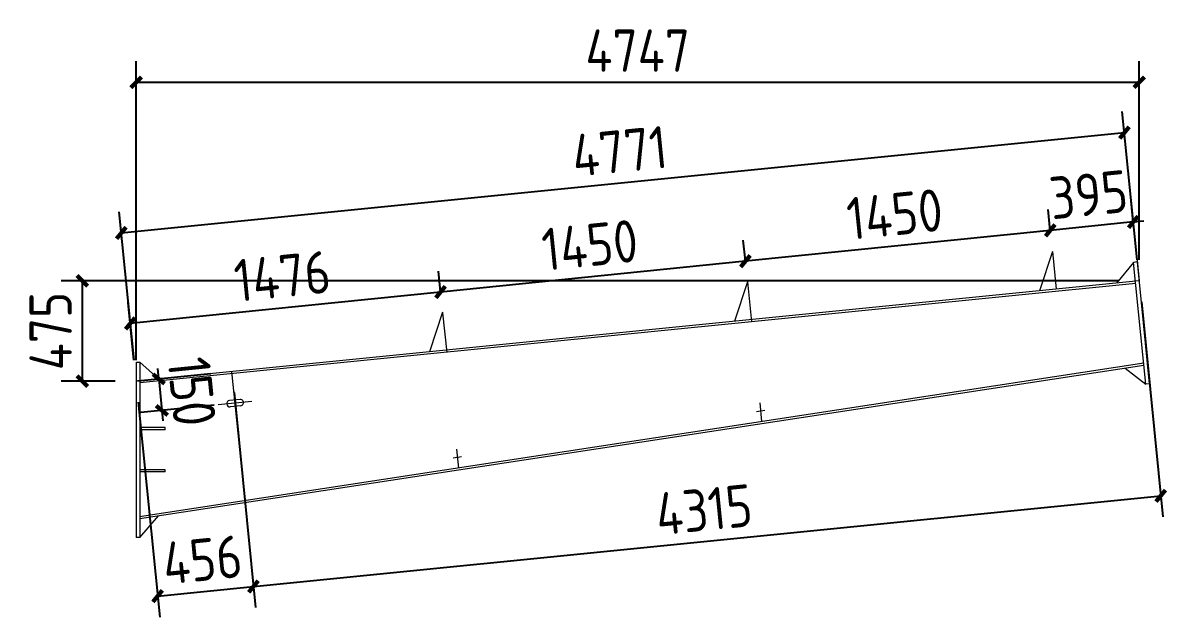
# Model space of a CAD drawing. Extents: x 485428 to 797698, y 56414 to 211814.
# Drawn here: x 734839 to 740254, y 141069 to 143881 of the extents above; entities that cross this region are included whole.
import ezdxf

# ---------------------------------------------------------------- set-up
doc = ezdxf.new("R2010")
doc.units = 0
doc.header["$LTSCALE"] = 1000
doc.header["$MEASUREMENT"] = 0
doc.styles.get("Standard").update_dxf_attribs({"font": 'gbenor.shx', "bigfont": 'gbcbig.shx'})
doc.dimstyles.get("Standard").update_dxf_attribs({"dimscale": 100, "dimtxt": 2, "dimasz": 0.4, "dimexe": 0.5, "dimexo": 1, "dimgap": 0.5, "dimtad": 1, "dimdec": 0, "dimzin": 0, "dimdsep": 46, "dimtxsty": 'Standard', "dimblk": 'ARCHTICK', "dimcen": 0.09, "dimadec": 0, "dimazin": 0, "dimtfac": 1, "dimtdec": 0, "dimtix": 1, "dimtmove": 2, "dimatfit": 3, "dimfxl": 1, "dimtolj": 1, "dimtzin": 0, "dimarcsym": 0})

# ---------------------------------------------------------------- blocks, each defined once
blk = doc.blocks.new('_ArchTick')
at = {"color": 0, "linetype": 'ByBlock', "const_width": 0.4}
blk.add_lwpolyline([(-0.5, -0.5), (0.5, 0.5)], dxfattribs=at)
blk = doc.blocks.new('*D1767')
at = {"color": 3, "lineweight": -2}
for p, q in [((740022, 142660), (735020.2, 142660)), ((735120.2, 142660), (735120.2, 142185.3)), ((735274.9, 142185.3), (735020.2, 142185.3))]:
    blk.add_line(p, q, dxfattribs=at)
at = {"layer": 'Defpoints', "color": 0}
for p in [(740122, 142660), (735120.2, 142185.3), (735374.9, 142185.3)]:
    blk.add_point(p, dxfattribs=at)
at = {"color": 3, "lineweight": -2, "xscale": 50, "yscale": 50, "zscale": 50}
for p, rotation in [((735120.2, 142660), 90), ((735120.2, 142185.3), 270)]:
    blk.add_blockref('_ArchTick', p, dxfattribs=dict(at, rotation=rotation))
at = {"color": 0, "lineweight": 15, "insert": (734970.2, 142422.6), "char_height": 200, "attachment_point": 5, "rotation": 90}
blk.add_mtext('\\A1;475', dxfattribs=at)
blk = doc.blocks.new('*D1765')
at = {"color": 3, "lineweight": -2}
for p, q in [((735374.9, 142285.3), (735374.9, 143699.9)), ((740122, 142760), (740122, 143699.9)), ((735374.9, 143599.9), (740122, 143599.9))]:
    blk.add_line(p, q, dxfattribs=at)
at = {"layer": 'Defpoints', "color": 0}
for p in [(740122, 143599.9), (740122, 142660), (735374.9, 142185.3)]:
    blk.add_point(p, dxfattribs=at)
at = {"color": 3, "lineweight": -2, "xscale": 50, "yscale": 50, "zscale": 50, "rotation": 180}
blk.add_blockref('_ArchTick', (735374.9, 143599.9), dxfattribs=at)
at = {"color": 3, "lineweight": -2, "xscale": 50, "yscale": 50, "zscale": 50}
blk.add_blockref('_ArchTick', (740122, 143599.9), dxfattribs=at)
at = {"color": 0, "lineweight": 15, "insert": (737748.4, 143749.9), "char_height": 200, "attachment_point": 5}
blk.add_mtext('\\A1;4747', dxfattribs=at)
blk = doc.blocks.new('*D1768')
at = {"color": 3, "lineweight": -2}
for p, q in [((740093.8, 142938.5), (740083.7, 143038.4)), ((739700.9, 142898.8), (739690.8, 142998.6)), ((739700.9, 142899.1), (739651.2, 142894.1)), ((740093.8, 142938.9), (739700.9, 142899.1)), ((740093.8, 142938.9), (740143.5, 142943.9))]:
    blk.add_line(p, q, dxfattribs=at)
at = {"layer": 'Defpoints', "color": 0}
for p in [(739700.9, 142899.1), (739711, 142799.3), (740103.9, 142839)]:
    blk.add_point(p, dxfattribs=at)
at = {"color": 3, "lineweight": -2, "xscale": 50, "yscale": 50, "zscale": 50}
for p, rotation in [((740093.8, 142938.9), 185.7774216431941), ((739700.9, 142899.1), 5.777421643194059)]:
    blk.add_blockref('_ArchTick', p, dxfattribs=dict(at, rotation=rotation))
at = {"color": 0, "lineweight": 15, "insert": (739882.2, 143068.3), "char_height": 200, "attachment_point": 5, "rotation": 5.7774}
blk.add_mtext('\\A1;395', dxfattribs=at)
blk = doc.blocks.new('*D1769')
at = {"color": 3, "lineweight": -2}
for p, q in [((739700.9, 142898.8), (739690.8, 142998.6)), ((739700.9, 142899.1), (738258.3, 142753.2)), ((738258.1, 142755), (738248.2, 142852.7))]:
    blk.add_line(p, q, dxfattribs=at)
at = {"layer": 'Defpoints', "color": 0}
for p in [(739711, 142799.3), (738258.3, 142753.2), (738268.2, 142655.5)]:
    blk.add_point(p, dxfattribs=at)
at = {"color": 3, "lineweight": -2, "xscale": 50, "yscale": 50, "zscale": 50}
for p, rotation in [((739700.9, 142899.1), 5.777421643184004), ((738258.3, 142753.2), 185.777421643184)]:
    blk.add_blockref('_ArchTick', p, dxfattribs=dict(at, rotation=rotation))
at = {"color": 0, "lineweight": 15, "insert": (738964.5, 142975.4), "char_height": 200, "attachment_point": 5, "rotation": 5.7774}
blk.add_mtext('\\A1;1450', dxfattribs=at)
blk = doc.blocks.new('*D1770')
at = {"color": 3, "lineweight": -2}
for p, q in [((738258.1, 142755), (738248.2, 142852.7)), ((738258.3, 142753.2), (736815.6, 142607.2)), ((736815.5, 142609), (736805.6, 142706.7))]:
    blk.add_line(p, q, dxfattribs=at)
at = {"layer": 'Defpoints', "color": 0}
for p in [(738268.2, 142655.5), (736815.6, 142607.2), (736825.5, 142509.5)]:
    blk.add_point(p, dxfattribs=at)
at = {"color": 3, "lineweight": -2, "xscale": 50, "yscale": 50, "zscale": 50}
for p, rotation in [((738258.3, 142753.2), 5.777421643184004), ((736815.6, 142607.2), 185.777421643184)]:
    blk.add_blockref('_ArchTick', p, dxfattribs=dict(at, rotation=rotation))
at = {"color": 0, "lineweight": 15, "insert": (737521.9, 142829.4), "char_height": 200, "attachment_point": 5, "rotation": 5.7774}
blk.add_mtext('\\A1;1450', dxfattribs=at)
blk = doc.blocks.new('*D1771')
at = {"color": 3, "lineweight": -2}
for p, q in [((736815.5, 142609), (736805.6, 142706.7)), ((736815.6, 142607.2), (735347.2, 142458.7)), ((735364.8, 142284.7), (735337.2, 142558.1))]:
    blk.add_line(p, q, dxfattribs=at)
at = {"layer": 'Defpoints', "color": 0}
for p in [(736825.5, 142509.5), (735347.2, 142458.7), (735374.9, 142185.3)]:
    blk.add_point(p, dxfattribs=at)
at = {"color": 3, "lineweight": -2, "xscale": 50, "yscale": 50, "zscale": 50}
for p, rotation in [((736815.6, 142607.2), 5.777421643184004), ((735347.2, 142458.7), 185.777421643184)]:
    blk.add_blockref('_ArchTick', p, dxfattribs=dict(at, rotation=rotation))
at = {"color": 0, "lineweight": 15, "insert": (736066.3, 142682.2), "char_height": 200, "attachment_point": 5, "rotation": 5.7774}
blk.add_mtext('\\A1;1476', dxfattribs=at)
blk = doc.blocks.new('*D1772')
at = {"color": 3, "lineweight": -2}
for p, q in [((740112, 142759.5), (740041.9, 143461.1)), ((735304.7, 142886.9), (740051.8, 143361.6)), ((735364.9, 142284.8), (735294.8, 142986.4))]:
    blk.add_line(p, q, dxfattribs=at)
at = {"layer": 'Defpoints', "color": 0}
for p in [(740051.8, 143361.6), (740122, 142660), (735374.9, 142185.3)]:
    blk.add_point(p, dxfattribs=at)
at = {"color": 3, "lineweight": -2, "xscale": 50, "yscale": 50, "zscale": 50}
for p, rotation in [((740051.8, 143361.6), 5.710593136719189), ((735304.7, 142886.9), 185.7105931367192)]:
    blk.add_blockref('_ArchTick', p, dxfattribs=dict(at, rotation=rotation))
at = {"color": 0, "lineweight": 15, "insert": (737663.4, 143273.5), "char_height": 200, "attachment_point": 5, "rotation": 5.7106}
blk.add_mtext('\\A1;4771', dxfattribs=at)
blk = doc.blocks.new('*D1773')
at = {"color": 3, "lineweight": -2}
for p, q in [((735838.3, 142131.1), (735940.1, 141113.9)), ((735384.8, 142085.7), (735486.6, 141068.5)), ((735476.6, 141168), (735930.1, 141213.4))]:
    blk.add_line(p, q, dxfattribs=at)
at = {"layer": 'Defpoints', "color": 0}
for p in [(735828.4, 142230.6), (735374.9, 142185.3), (735930.1, 141213.4)]:
    blk.add_point(p, dxfattribs=at)
at = {"color": 3, "lineweight": -2, "xscale": 50, "yscale": 50, "zscale": 50}
for p, rotation in [((735930.1, 141213.4), 5.710593137490181), ((735476.6, 141168), 185.7105931374902)]:
    blk.add_blockref('_ArchTick', p, dxfattribs=dict(at, rotation=rotation))
at = {"color": 0, "lineweight": 15, "insert": (735688.4, 141340), "char_height": 200, "attachment_point": 5, "rotation": 5.7106}
blk.add_mtext('\\A1;456', dxfattribs=at)
blk = doc.blocks.new('*D1774')
at = {"color": 3, "lineweight": -2}
for p, q in [((740131.9, 142560.5), (740233.7, 141543.2)), ((735838.3, 142131.1), (735940.1, 141113.9)), ((735930.1, 141213.4), (740223.7, 141642.7))]:
    blk.add_line(p, q, dxfattribs=at)
at = {"layer": 'Defpoints', "color": 0}
for p in [(740122, 142660), (735828.4, 142230.6), (740223.7, 141642.7)]:
    blk.add_point(p, dxfattribs=at)
at = {"color": 3, "lineweight": -2, "xscale": 50, "yscale": 50, "zscale": 50}
for p, rotation in [((740223.7, 141642.7), 5.710593137471338), ((735930.1, 141213.4), 185.7105931374713)]:
    blk.add_blockref('_ArchTick', p, dxfattribs=dict(at, rotation=rotation))
at = {"color": 0, "lineweight": 15, "insert": (738062, 141577.3), "char_height": 200, "attachment_point": 5, "rotation": 5.7106}
blk.add_mtext('\\A1;4315', dxfattribs=at)
blk = doc.blocks.new('*D1764')
at = {"color": 3, "lineweight": -2}
for p, q in [((735728.9, 142220.7), (735382.4, 142186)), ((735481.9, 142195.9), (735476.9, 142245.7)), ((735481.9, 142195.9), (735496.8, 142046.7)), ((735743.8, 142071.4), (735397.3, 142036.7)), ((735496.8, 142046.7), (735501.8, 141996.9))]:
    blk.add_line(p, q, dxfattribs=at)
at = {"layer": 'Defpoints', "color": 0}
for p in [(735828.4, 142230.6), (735496.8, 142046.7), (735843.3, 142081.3)]:
    blk.add_point(p, dxfattribs=at)
at = {"color": 3, "lineweight": -2, "xscale": 50, "yscale": 50, "zscale": 50}
for p, rotation in [((735481.9, 142195.9), 275.7105931374554), ((735496.8, 142046.7), 95.71059313745542)]:
    blk.add_blockref('_ArchTick', p, dxfattribs=dict(at, rotation=rotation))
at = {"color": 0, "lineweight": 15, "insert": (735638.6, 142136.2), "char_height": 200, "attachment_point": 5, "rotation": 275.7106}
blk.add_mtext('\\A1;150', dxfattribs=at)

msp = doc.modelspace()

# ---------------------------------------------------------------- linework, layer by layer
at = {"color": 2, "lineweight": 15}
for p, q in [((739711, 142799.8), (739649.5, 142612.9)), ((739711, 142799.8), (739729.1, 142620.7)), ((740103.9, 142839), (740122, 142660)), ((740095.1, 142747.7), (740014.5, 142649.2)), ((740113, 142749.5), (740095.1, 142747.7)), ((740152.8, 142170.6), (740095.1, 142747.7)), ((740170.8, 142172.4), (740113, 142749.5)), ((738268.2, 142655.5), (738206.7, 142468.7)), ((738268.2, 142655.5), (738287.3, 142466.4)), ((736825.4, 142511.2), (736763.9, 142324.4)), ((736825.5, 142509.5), (736844.7, 142320.5)), ((735374.9, 142275.5), (735374.9, 141445.5)), ((735376.9, 142275.5), (735392.9, 142275.5)), ((735392.9, 142275.5), (735392.9, 141445.5)), ((735392.9, 142275.5), (735480.9, 142195.8)), ((740055, 142246.3), (740152.8, 142170.6)), ((740170.8, 142172.4), (740152.8, 142170.6)), ((738326, 142083.4), (738335.1, 141993.7)), ((735512.9, 141965.5), (735392.9, 141965.5)), ((735512.9, 141965.5), (735392.9, 141965.5)), ((735512.9, 141955.5), (735392.9, 141955.5)), ((735512.9, 141955.5), (735392.9, 141955.5)), ((735512.9, 141955.5), (735512.9, 141965.5)), ((735512.9, 141955.5), (735512.9, 141965.5)), ((736890.8, 141864), (736899.9, 141774.3)), ((735512.9, 141765.5), (735392.9, 141765.5)), ((735512.9, 141765.5), (735392.9, 141765.5)), ((735512.9, 141755.5), (735512.9, 141765.5)), ((735512.9, 141755.5), (735512.9, 141765.5)), ((735512.9, 141755.5), (735392.9, 141755.5)), ((735512.9, 141755.5), (735392.9, 141755.5)), ((735392.9, 141445.5), (735480.2, 141547.2)), ((735392.9, 141445.5), (735374.9, 141445.5))]:
    msp.add_line(p, q, dxfattribs=at)
at = {"lineweight": 15}
for p, q in [((740122, 142660), (735374.9, 142185.3)), ((740105.1, 142648.2), (735392.9, 142177)), ((740142.9, 142270.1), (735391.4, 141543.7)), ((740143.9, 142260.2), (735392.9, 141533.8)), ((735922.9, 142089.3), (735763.7, 142073.4)), ((735866.7, 142098.8), (735817, 142093.8)), ((735837.9, 142136.1), (735848.8, 142026.6)), ((735869.7, 142068.9), (735819.9, 142063.9)), ((738349.9, 142046.6), (738310.3, 142040.5)), ((736914.7, 141827.2), (736875.1, 141821.1))]:
    msp.add_line(p, q, dxfattribs=at)
at = {"color": 1, "lineweight": 15}
msp.add_line((735868.2, 141832.6), (735828.4, 142230.6), dxfattribs=at)
at = {"lineweight": 15}
for centre, start, end in [((735818.4, 142078.9), 95.7106, 275.7106), ((735868.2, 142083.8), 275.7106, 95.7106)]:
    msp.add_arc(centre, 15, start, end, dxfattribs=at)

# ---------------------------------------------------------------- dimensions: what is measured, and where the dimension line sits
dim = msp.add_linear_dim(base=(740122, 143599.9), p1=(735374.9, 142185.3), p2=(740122, 142660), dimstyle='Standard', override={"dimtxt": 2, "dimasz": 0.5, "dimexe": 1, "dimexo": 1, "dimclrd": 3, "dimclre": 3}, dxfattribs=at)
dim.commit()
dim.dimension.update_dxf_attribs({"geometry": '*D1765', "text_midpoint": (737748.4, 143749.9)})
for p1, p2, distance, picture, middle in [((735374.9, 142185.3), (740122, 142660), 705.1, '*D1772', (737663.4, 143273.5)), ((740103.9, 142839), (739711, 142799.3), -100.4, '*D1768', (739882.2, 143068.3)), ((735828.4, 142230.6), (735843.3, 142081.3), -348.3, '*D1764', (735638.6, 142136.2)), ((735374.9, 142185.3), (735828.4, 142230.6), -1022.3, '*D1773', (735688.4, 141340))]:
    dim = msp.add_aligned_dim(p1=p1, p2=p2, distance=distance, dimstyle='Standard', override={"dimtxt": 2, "dimasz": 0.5, "dimexe": 1, "dimexo": 1, "dimclrd": 3, "dimclre": 3}, dxfattribs=at)
    dim.commit()
    dim.dimension.update_dxf_attribs({"geometry": picture, "text_midpoint": middle})
for base, p1, p2, angle, picture, middle in [((738258.3, 142753.2), (739711, 142799.3), (738268.2, 142655.5), 5.7774, '*D1769', (738964.5, 142975.4)), ((736815.6, 142607.2), (738268.2, 142655.5), (736825.5, 142509.5), 5.7774, '*D1770', (737521.9, 142829.4)), ((735347.2, 142458.7), (736825.5, 142509.5), (735374.9, 142185.3), 5.7774, '*D1771', (736066.3, 142682.2)), ((735120.2, 142185.3), (740122, 142660), (735374.9, 142185.3), 90, '*D1767', (734970.2, 142422.6)), ((740223.7, 141642.7), (735828.4, 142230.6), (740122, 142660), 185.7106, '*D1774', (738062, 141577.3))]:
    dim = msp.add_linear_dim(base=base, p1=p1, p2=p2, angle=angle, dimstyle='Standard', override={"dimtxt": 2, "dimasz": 0.5, "dimexe": 1, "dimexo": 1, "dimclrd": 3, "dimclre": 3}, dxfattribs=at)
    dim.commit()
    dim.dimension.update_dxf_attribs({"geometry": picture, "text_midpoint": middle})

doc.saveas('drawing.dxf')
